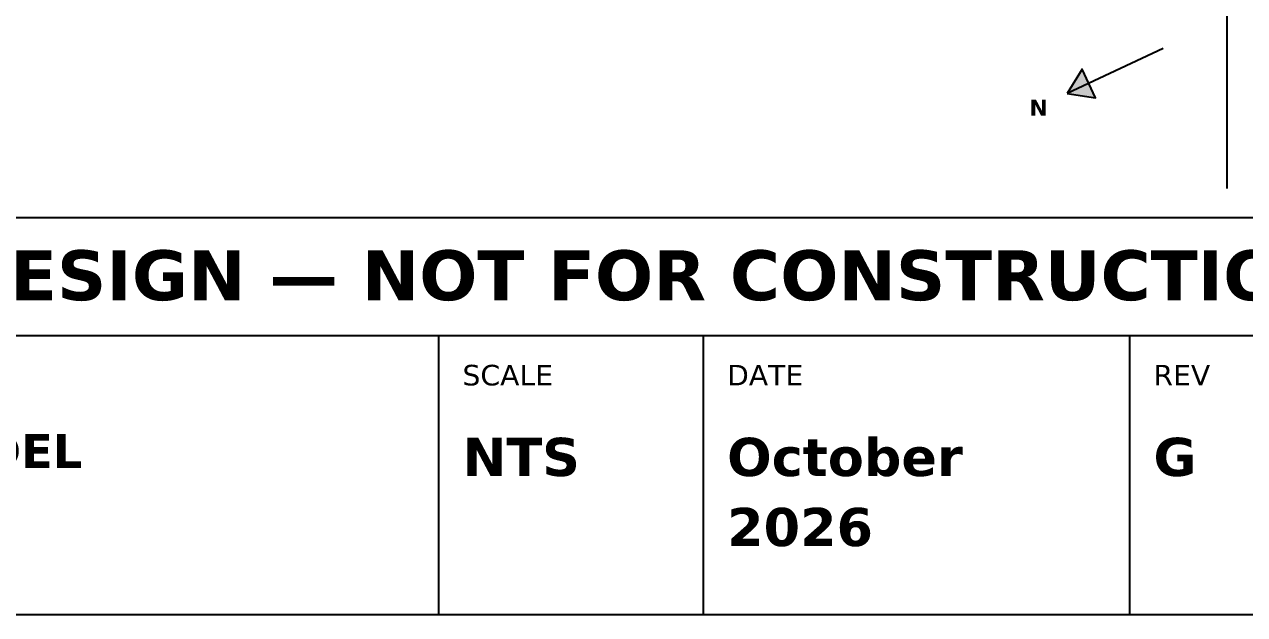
# Model space of a CAD drawing. Header units: inches. Extents: x 0.5 to 16.6, y 0.5 to 10.5.
# Drawn here: x 8.39 to 12.54, y 0.5 to 2.509 of the extents above; entities that cross this region are included whole.
import ezdxf
from ezdxf.enums import TextEntityAlignment as Align

# ---------------------------------------------------------------- set-up
doc = ezdxf.new("R2010")
doc.units = ezdxf.units.IN
doc.header["$MEASUREMENT"] = 0
doc.layers.add('A-ANNO-TEXT', color=7, linetype='Continuous')
doc.layers.add('G-ANNO-TTLB', color=7, linetype='Continuous')
doc.styles.add('KS-BOLD', font='DejaVuSans-Bold.ttf')
doc.styles.add('KS-REG', font='DejaVuSans.ttf')

msp = doc.modelspace()

# ---------------------------------------------------------------- hatches: boundary and pattern name
at = {"layer": 'A-ANNO-TEXT', "true_color": 0x000000}
msp.add_hatch(color=7, dxfattribs=at).paths.add_polyline_path([(11.9371, 2.2735), (12.0333, 2.259), (11.9874, 2.3568)])

# ---------------------------------------------------------------- linework, layer by layer
at = {"layer": 'A-ANNO-TEXT'}
for p, q in [((12.48, 6.05), (12.48, 1.95)), ((12.2629, 2.4265), (11.9371, 2.2735))]:
    msp.add_line(p, q, dxfattribs=at)
msp.add_lwpolyline([(11.9371, 2.2735), (12.0333, 2.259), (11.9874, 2.3568)], close=True, dxfattribs=at)
at = {"layer": 'G-ANNO-TTLB'}
for p, q in [((0.5, 1.45), (16.5, 1.45)), ((9.8, 0.5), (9.8, 1.45)), ((10.7, 0.5), (10.7, 1.45)), ((12.15, 0.5), (12.15, 1.45))]:
    msp.add_line(p, q, dxfattribs=at)
for points in [[(0.5, 0.5), (16.5, 0.5), (16.5, 10.5), (0.5, 10.5)], [(0.5, 1.45), (16.5, 1.45), (16.5, 1.85), (0.5, 1.85)]]:
    msp.add_lwpolyline(points, close=True, dxfattribs=at)

# ---------------------------------------------------------------- texts
at = {"layer": 'A-ANNO-TEXT', "style": 'KS-BOLD'}
msp.add_text('N', height=0.055, dxfattribs=at).set_placement((11.8393, 2.1976), align=Align.CENTER)
at = {"layer": 'G-ANNO-TTLB', "style": 'KS-BOLD'}
msp.add_text('PRELIMINARY — CONCEPTUAL DESIGN — NOT FOR CONSTRUCTION', height=0.17, dxfattribs=at).set_placement((8.5, 1.57), align=Align.CENTER)
at = {"layer": 'G-ANNO-TTLB'}
for s, height, style, p in [('SCALE', 0.07, 'KS-REG', (9.88, 1.28)), ('DATE', 0.07, 'KS-REG', (10.78, 1.28)), ('REV', 0.07, 'KS-REG', (12.23, 1.28)), ('3D MASSING MODEL', 0.115, 'KS-BOLD', (6.78, 0.9992)), ('NTS', 0.13, 'KS-BOLD', (9.88, 0.9717)), ('October', 0.13, 'KS-BOLD', (10.78, 0.9717)), ('G', 0.13, 'KS-BOLD', (12.23, 0.9717)), ('2026', 0.13, 'KS-BOLD', (10.78, 0.7333))]:
    msp.add_text(s, height=height, dxfattribs=dict(at, style=style)).set_placement(p)

doc.saveas('drawing.dxf')
